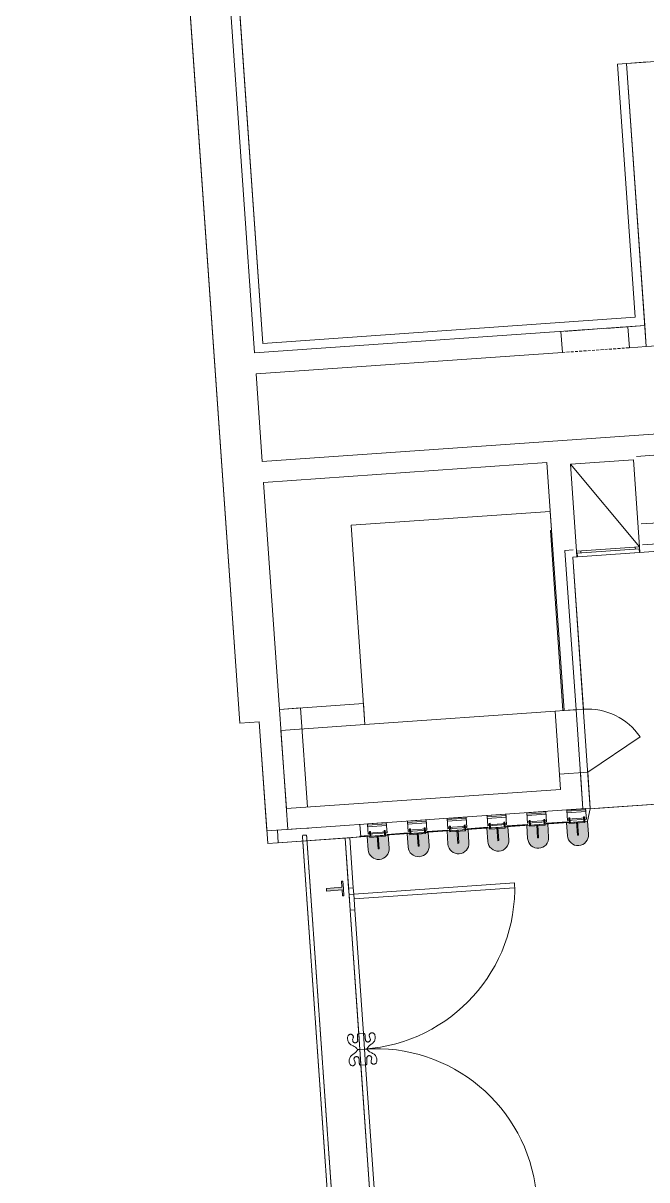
# Model space of a CAD drawing. Header units: millimetres. Extents: x 306 to 836129804, y -168137 to 818603917.
# Drawn here: x 833829410 to 833835342, y 818019308 to 818030312 of the extents above; entities that cross this region are included whole.
import ezdxf

# ---------------------------------------------------------------- set-up
doc = ezdxf.new("R2010")
doc.units = ezdxf.units.MM
doc.header["$LTSCALE"] = 3
doc.linetypes.add('Long Dash', pattern=[13.5, 9, -4.5])
doc.linetypes.add('Overhead', pattern=[1.8, 1.2, -0.6])
for name, color, linetype, lineweight in [('A-200-M_WALL_EXT', 251, 'Continuous', 13), ('A-200-M_WALL_INT', 251, 'Continuous', 13), ('A-214-M_CURT_WALL', 251, 'Continuous', 13), ('A-215-M_CURT_PANEL', 251, 'Continuous', 13), ('A-314-M_WINDOW', 251, 'Continuous', 13), ('A-325-M_DOOR', 251, 'Continuous', 13), ('A-325-MH_DOOR', 251, 'Long Dash', 13), ('A-770-ME_FFE_SA', 251, 'Continuous', 13), ('A-770-MH_FFE_SA', 251, 'Overhead', 13), ('A-810-M_ROOMS', 251, 'Continuous', 13), ('S-280-M_COLUMN', 253, 'Continuous', 9), ('Z-060-M_DETAIL', 253, 'Continuous', 5), ('Z-060-M_LINE_MEDIUM', 253, 'Continuous', 9)]:
    doc.layers.add(name, color=color, linetype=linetype, lineweight=lineweight)
doc.layers.add('UAJ-00XREF', color=7, linetype='Continuous')
doc.layers.get('A-770-ME_FFE_SA').off()

# ---------------------------------------------------------------- blocks, each defined once
blk = doc.blocks.new('ARC_TFP_FS_HR_DISPLAY - ARC_TFP_FS_HR_800x600 _DEEP_-26280763-0300')
at = {"layer": 'Z-060-M_DETAIL'}
for p, q in [((300, 30), (-300, 860)), ((300, 860), (-300, 860)), ((-300, 860), (-300, 30)), ((300, 30), (300, 860)), ((-300, 30), (300, 30))]:
    blk.add_line(p, q, dxfattribs=at)
blk = doc.blocks.new('DCW_06b - L_GF_EXIBITION DOUBLE DOOR-39917930-0300')
at = {"layer": 'A-325-M_DOOR'}
for p, q in [((-1477, 1578), (-1477, 45)), ((-1432, 1576), (-1432, 45)), ((1432, 1576), (1432, 45)), ((1477, 1579), (1477, 45)), ((-1477, 45), (-1432, 45)), ((-150, 45), (0, 45)), ((0, 0), (-150, 0)), ((0, 45), (150, 45)), ((150, 0), (0, 0)), ((1477, 45), (1432, 45))]:
    blk.add_line(p, q, dxfattribs=at)
at = {"layer": 'A-325-M_DOOR', "lineweight": 9}
for p, q in [((-1537, 45), (-1477, 45)), ((-1477, 0), (-1537, 0)), ((-1477, 45), (-1328, 45)), ((-1477, 0), (-1477, 45)), ((-1477, 45), (-1477, 0)), ((-1328, 0), (-1477, 0)), ((-1328, 45), (-150, 45)), ((-1328, 0), (-1328, 45)), ((-1328, 45), (-1328, 0)), ((-150, 0), (-1328, 0)), ((-150, 45), (-150, 0)), ((-150, 0), (-150, 45)), ((0, 0), (0, 45)), ((0, 45), (0, 0)), ((150, 45), (1327, 45)), ((150, 0), (150, 45)), ((150, 45), (150, 0)), ((1327, 0), (150, 0)), ((1327, 45), (1327, 0)), ((1327, 45), (1477, 45)), ((1327, 0), (1327, 45)), ((1477, 0), (1327, 0)), ((1477, 45), (1477, 0)), ((1477, 45), (1537, 45)), ((1477, 0), (1477, 45)), ((1537, 0), (1477, 0))]:
    blk.add_line(p, q, dxfattribs=at)
at = {"layer": 'A-325-M_DOOR', "flags": 128}
for points in [[(-138, 146), (-141, 145), (-143, 142), (-145, 140), (-147, 137), (-148, 134), (-149, 130), (-150, 127), (-150, 124), (-150, 120), (-149, 117), (-148, 114), (-146, 111), (-145, 109), (-143, 106), (-140, 104), (-137, 102), (-134, 100), (-131, 99), (-128, 98), (-124, 98), (-121, 98), (-118, 99), (-114, 100), (-112, 101)], [(0, 45), (0, 53), (-1, 61), (-4, 69), (-11, 74), (-17, 79), (-23, 85), (-28, 91), (-33, 98), (-37, 105), (-41, 112), (-46, 119), (-50, 126), (-56, 132), (-62, 138), (-68, 143), (-75, 147), (-83, 150), (-91, 152), (-99, 154), (-107, 154), (-115, 154), (-123, 153), (-131, 151), (-138, 146)], [(138, 146), (131, 151), (123, 153), (115, 154), (107, 154), (99, 154), (91, 152), (83, 150), (75, 147), (68, 143), (62, 138), (56, 132), (50, 126), (46, 119), (41, 112), (37, 105), (33, 98), (28, 91), (23, 85), (17, 79), (11, 74), (4, 69), (1, 61), (0, 53), (0, 45)], [(112, 101), (114, 100), (118, 99), (121, 98), (124, 98), (128, 98), (131, 99), (134, 100), (137, 102), (140, 104), (143, 106), (145, 109), (146, 111), (148, 114), (149, 117), (150, 120), (150, 124), (150, 127), (149, 130), (148, 134), (147, 137), (145, 140), (143, 142), (141, 145), (138, 146)], [(-88, 59), (-91, 59), (-94, 59), (-97, 59), (-100, 59), (-103, 59), (-106, 59), (-108, 59), (-111, 59), (-114, 59), (-117, 59), (-120, 59), (-123, 59), (-126, 59), (-129, 59), (-132, 59), (-135, 58), (-137, 58), (-140, 58), (-143, 57), (-146, 55), (-148, 53), (-149, 51), (-150, 48), (-150, 45)], [(-150, 0), (-150, -3), (-149, -6), (-148, -8), (-146, -10), (-143, -12), (-140, -13), (-137, -13), (-135, -13), (-132, -14), (-129, -14), (-126, -14), (-123, -14), (-120, -14), (-117, -14), (-114, -14), (-111, -14), (-108, -14), (-106, -14), (-103, -14), (-100, -14), (-97, -14), (-94, -14), (-91, -14), (-88, -14)], [(-138, -102), (-131, -106), (-123, -108), (-115, -109), (-107, -109), (-99, -109), (-91, -107), (-83, -105), (-75, -102), (-68, -98), (-62, -93), (-56, -87), (-50, -81), (-46, -74), (-41, -67), (-37, -60), (-33, -53), (-28, -46), (-23, -40), (-17, -34), (-11, -29), (-4, -24), (-1, -16), (0, -8), (0, 0)], [(-112, 101), (-104, 104), (-96, 106), (-88, 107)], [(-88, 107), (-86, 107), (-83, 106), (-80, 105), (-77, 104), (-74, 102), (-72, 100), (-70, 97), (-68, 95), (-67, 92), (-66, 89), (-65, 86), (-65, 83), (-65, 80), (-66, 77), (-67, 75), (-68, 72), (-70, 69), (-72, 67), (-74, 64), (-77, 63), (-80, 61), (-82, 60), (-85, 59), (-88, 59)], [(0, 0), (0, -8), (1, -16), (4, -24), (11, -29), (17, -34), (23, -40), (28, -46), (33, -53), (37, -60), (41, -67), (46, -74), (50, -81), (56, -87), (62, -93), (68, -98), (75, -102), (83, -105), (91, -107), (99, -109), (107, -109), (115, -109), (123, -108), (131, -106), (138, -102)], [(88, 59), (85, 59), (82, 60), (80, 61), (77, 63), (74, 64), (72, 67), (70, 69), (68, 72), (67, 75), (66, 77), (65, 80), (65, 83), (65, 86), (66, 89), (67, 92), (68, 95), (70, 97), (72, 100), (74, 102), (77, 104), (80, 105), (83, 106), (86, 107), (88, 107)], [(88, 107), (96, 106), (104, 104), (112, 101)], [(150, 45), (150, 48), (149, 51), (148, 53), (146, 55), (143, 57), (140, 58), (137, 58), (135, 58), (132, 59), (129, 59), (126, 59), (123, 59), (120, 59), (117, 59), (114, 59), (111, 59), (108, 59), (106, 59), (103, 59), (100, 59), (97, 59), (94, 59), (91, 59), (88, 59)], [(88, -14), (91, -14), (94, -14), (97, -14), (100, -14), (103, -14), (106, -14), (108, -14), (111, -14), (114, -14), (117, -14), (120, -14), (123, -14), (126, -14), (129, -14), (132, -14), (135, -13), (137, -13), (140, -13), (143, -12), (146, -10), (148, -8), (149, -6), (150, -3), (150, 0)], [(-112, -56), (-114, -55), (-118, -54), (-121, -53), (-124, -53), (-128, -54), (-131, -54), (-134, -55), (-137, -57), (-140, -59), (-143, -61), (-145, -64), (-146, -66), (-148, -69), (-149, -72), (-150, -75), (-150, -79), (-150, -82), (-149, -85), (-148, -89), (-147, -92), (-145, -95), (-143, -97), (-141, -100), (-138, -102)], [(-88, -62), (-96, -62), (-104, -59), (-112, -56)], [(-88, -14), (-85, -15), (-82, -15), (-80, -16), (-77, -18), (-74, -19), (-72, -22), (-70, -24), (-68, -27), (-67, -30), (-66, -33), (-65, -35), (-65, -38), (-65, -41), (-66, -44), (-67, -47), (-68, -50), (-70, -52), (-72, -55), (-74, -57), (-77, -59), (-80, -60), (-83, -61), (-86, -62), (-88, -62)], [(88, -62), (86, -62), (83, -61), (80, -60), (77, -59), (74, -57), (72, -55), (70, -52), (68, -50), (67, -47), (66, -44), (65, -41), (65, -38), (65, -35), (66, -33), (67, -30), (68, -27), (70, -24), (72, -22), (74, -19), (77, -18), (80, -16), (82, -15), (85, -15), (88, -14)], [(112, -56), (104, -59), (96, -62), (88, -62)], [(138, -102), (141, -100), (143, -97), (145, -95), (147, -92), (148, -89), (149, -85), (150, -82), (150, -79), (150, -75), (149, -72), (148, -69), (146, -66), (145, -64), (143, -61), (140, -59), (137, -57), (134, -55), (131, -54), (128, -54), (124, -53), (121, -53), (118, -54), (114, -55), (112, -56)]]:
    blk.add_lwpolyline(points, dxfattribs=at)
at = {"layer": 'A-325-M_DOOR'}
for centre, start, end in [((-1535, 45), 360, 87.8674), ((1535, 45), 92.1341, 180)]:
    blk.add_arc(centre, 1535, start, end, dxfattribs=at)
blk = doc.blocks.new('System Panel - ARC_Glazed-39917928-0300')
at = {"layer": 'A-215-M_CURT_PANEL', "lineweight": 9}
for p, q in [((-238.675, 0), (238.675, 0)), ((-238.675, -44), (-238.675, 0)), ((238.675, -44), (-238.675, -44)), ((238.675, -44), (238.675, 0))]:
    blk.add_line(p, q, dxfattribs=at)
blk = doc.blocks.new('Circular Mullion - B1_STEEL-33436301-0300')
at = {"layer": 'A-214-M_CURT_WALL', "lineweight": 9}
blk.add_hatch(color=256, dxfattribs=at).paths.add_polyline_path([(-70, -50), (70, -50), (70, -62), (12.5, -62), (12.5, -210), (-12.5, -210), (-12.5, -62), (-70, -62)], flags=0)
for p, q in [((-70, -50), (-70, -62)), ((-70, -50), (0, -50)), ((-70, -62), (-12.5, -62)), ((-12.5, -62), (-12.5, -210)), ((70, -50), (0, -50)), ((12.5, -210), (12.5, -62)), ((12.5, -62), (70, -62)), ((70, -62), (70, -50)), ((-12.5, -210), (12.5, -210))]:
    blk.add_line(p, q, dxfattribs=at)
blk = doc.blocks.new('ARC_FS_FIRE SHUTTER LATERAL SINGLE  - ARC_FS_FIRE SHUTTER LATERAL SINGLE -37666162-0300')
at = {"layer": 'A-770-MH_FFE_SA'}
for p, q in [((-4400, 20), (-5100, 20)), ((-4400, -20), (-4400, 20)), ((-4400, 20), (50, 20)), ((50, -20), (50, 20)), ((-4400, -20), (-5100, -20)), ((50, -20), (-4400, -20)), ((-5355, -275), (-5395, -275))]:
    blk.add_line(p, q, dxfattribs=at)
for radius in [295, 255]:
    blk.add_arc((-5100, -275), radius, 90, 180, dxfattribs=at)
blk = doc.blocks.new('ARC_CWP_PERFORATED METAL_STRAIGHT - ARC_CWP_PERFORATED METAL_STRAIGHT-39675533-0300')
at = {"layer": 'A-215-M_CURT_PANEL', "lineweight": 9}
for p, q in [((41, -5), (-41, -5)), ((-41, -5), (-41, -8)), ((-41, -8), (41, -8)), ((41, -5), (41, -8))]:
    blk.add_line(p, q, dxfattribs=at)
blk = doc.blocks.new('Circular Mullion - ARC_225mm CERAMIC MULLION-27539017-0300')
at = {"layer": 'Z-060-M_DETAIL', "lineweight": 9}
blk.add_hatch(color=256, dxfattribs=at).paths.add_polyline_path([(100, -125), (97, -151), (87, -175), (71, -196), (50, -212), (26, -222), (0, -225), (-26, -222), (-50, -212), (-71, -196), (-87, -175), (-97, -151), (-100, -125), (-100, 0), (100, 0)], flags=0)
at = {"layer": 'Z-060-M_DETAIL'}
for p, q in [((-90, 120), (90, 120)), ((-90, 21), (-90, 120)), ((90, 120), (90, 21)), ((90, 108), (-90, 108)), ((-90, 108), (-90, 93)), ((-90, 93), (90, 93)), ((90, 33), (-90, 33)), ((90, 21), (-90, 21)), ((-75, 45), (-65, 45)), ((-75, 0), (-75, 45)), ((-65, 45), (-65, 0)), ((65, 45), (75, 45)), ((65, 0), (65, 45)), ((75, 45), (75, 0)), ((90, 93), (90, 108)), ((-75, 0), (-75, -10)), ((-65, 0), (-75, 0)), ((-75, -10), (75, -10)), ((-5, -125), (-5, 0)), ((5, -125), (5, 0)), ((75, 0), (65, 0)), ((75, -10), (75, 0)), ((5, -125), (-5, -125))]:
    blk.add_line(p, q, dxfattribs=at)
at = {"layer": 'Z-060-M_LINE_MEDIUM'}
for p, q in [((100, 0), (-100, 0)), ((-100, 0), (-100, -125)), ((100, -125), (100, 0))]:
    blk.add_line(p, q, dxfattribs=at)
blk.add_arc((0, -125), 100, 180, 360, dxfattribs=at)
blk = doc.blocks.new('ARC_CWP_PERFORATED METAL_STRAIGHT - ARC_CWP_PERFORATED METAL_STRAIGHT-V217-0300')
at = {"layer": 'A-215-M_CURT_PANEL', "lineweight": 9}
for p, q in [((100, -5), (-100, -5)), ((-100, -5), (-100, -8)), ((-100, -8), (100, -8)), ((100, -5), (100, -8))]:
    blk.add_line(p, q, dxfattribs=at)
blk = doc.blocks.new('ARC_ACCESS_PANEL_SINGLE_TIMBER_TYPE11 - 600x2100mm-39249728-0300')
at = {"layer": 'A-325-M_DOOR'}
blk.add_line((425, 10), (125, 530), dxfattribs=at)
blk.add_arc((425, 10), 600, 120, 180, dxfattribs=at)
blk = doc.blocks.new('ARC_WIN_SPECIAL EQUIPMENT - 600w X 900h-V287-0300')
at = {"layer": 'A-314-M_WINDOW'}
h = blk.add_hatch(dxfattribs=at)
h.set_pattern_fill('FP_129', color=256, style=0, pattern_type=2)
h.set_pattern_definition([(225, (38323.6, 103541.2), (1391.035, -1391.035), []), (315, (38323.6, 103541.2), (1391.035, 1391.035), [])])
h.paths.add_polyline_path([(-295, 35), (-295, 0), (295, 0), (295, 35), (271, 35)], flags=0)
at = {"layer": 'A-314-M_WINDOW', "lineweight": 18}
for p, q in [((-260, 0), (-300, 0)), ((-300, 0), (-300, -20)), ((295, 35), (-295, 35)), ((-295, 35), (-295, 0)), ((-260, -20), (-260, 0)), ((300, 0), (260, 0)), ((260, 0), (260, -20)), ((295, 0), (295, 35)), ((300, -20), (300, 0)), ((-295, 0), (295, 0))]:
    blk.add_line(p, q, dxfattribs=at)
blk = doc.blocks.new('ARC_OPN_INT - 600x2100-26141473-0300')
at = {"layer": 'A-325-MH_DOOR'}
for p, q in [((-300, 100), (300, 100)), ((-300, -100), (300, -100))]:
    blk.add_line(p, q, dxfattribs=at)
blk = doc.blocks.new('3A35X-MAGP-P-MP-00')
at = {"layer": 'A-200-M_WALL_EXT', "lineweight": 13}
for p, q in [((834411601, 818023784), (834411801, 818023798)), ((834411681, 818022641), (834411601, 818023784)), ((834411801, 818023798), (834411866, 818022855)), ((834414308, 818023772), (834414222, 818023766)), ((834414274, 818023023), (834414222, 818023766)), ((834414421, 818023780), (834414308, 818023772)), ((834414421, 818023780), (834414487, 818022838)), ((834414487, 818022838), (834414288, 818022824)), ((834411681, 818022641), (834411804, 818022650)), ((834411805, 818022650), (834411862, 818022654)), ((834411863, 818022654), (834411880, 818022655))]:
    blk.add_line(p, q, dxfattribs=at)
at = {"layer": 'A-200-M_WALL_INT'}
for p, q in [((834411224, 818023652), (834410540, 818033442)), ((834411101, 818030936), (834411364, 818027175)), ((834411192, 818030857), (834411443, 818027266)), ((834414901, 818029929), (834414816, 818029923)), ((834414984, 818027514), (834414816, 818029923)), ((834415100, 818029943), (834414901, 818029929)), ((834414901, 818029929), (834415075, 818027435)), ((834415089, 818027235), (834414901, 818029929)), ((834411443, 818027266), (834414984, 818027514)), ((834411364, 818027175), (834415075, 818027435)), ((834414291, 818027180), (834414277, 818027379)), ((834415075, 818027435), (834414915, 818027424)), ((834414929, 818027224), (834414915, 818027424)), ((834415089, 818027235), (834415075, 818027435)), ((834415089, 818027235), (834414929, 818027224)), ((834415288, 818027249), (834415089, 818027235)), ((834411378, 818026976), (834414291, 818027180)), ((834411378, 818026976), (834411436, 818026143)), ((834411436, 818026143), (834415347, 818026416)), ((834414142, 818026132), (834411450, 818025943)), ((834414142, 818026132), (834414187, 818025488)), ((834415161, 818026203), (834414995, 818026191)), ((834411450, 818025943), (834411601, 818023784)), ((834414177, 818025487), (834414187, 818025488)), ((834414297, 818023772), (834414177, 818025487)), ((834415206, 818025559), (834415040, 818025548)), ((834416081, 818025420), (834415054, 818025348)), ((834414315, 818025297), (834414395, 818025302)), ((834414315, 818025297), (834414421, 818023780)), ((834414430, 818025235), (834414426, 818025289)), ((834416016, 818025345), (834415024, 818025276)), ((834415029, 818025276), (834415025, 818025331)), ((834414390, 818025232), (834414435, 818025235)), ((834414491, 818023785), (834414390, 818025232)), ((834412399, 818023839), (834411601, 818023784)), ((834412399, 818023839), (834412413, 818023640)), ((834414297, 818023772), (834414491, 818023785)), ((834411224, 818023652), (834411409, 818023665)), ((834411481, 818022628), (834411409, 818023665)), ((834411615, 818023584), (834412413, 818023640)), ((834411615, 818023584), (834411667, 818022841)), ((834414264, 818023168), (834414533, 818023187)), ((834414274, 818023023), (834414264, 818023168)), ((834414487, 818022838), (834414463, 818023182)), ((834414557, 818022843), (834414533, 818023187)), ((834414274, 818023023), (834411667, 818022841)), ((834411863, 818022654), (834414557, 818022843)), ((834411481, 818022628), (834411804, 818022650)), ((834411589, 818022515), (834411581, 818022635)), ((834411805, 818022650), (834411862, 818022654)), ((834412375, 818022570), (834412366, 818022689)), ((834412375, 818022570), (834411589, 818022515))]:
    blk.add_line(p, q, dxfattribs=at)
at = {"layer": 'A-810-M_ROOMS', "flags": 128}
for points in [[(834418956, 818030212), (834418827, 818032053), (834417001, 818031925), (834416976, 818032294), (834417390, 818032323), (834417375, 818032530), (834417246, 818034373), (834414802, 818034202), (834415005, 818031309), (834415017, 818031125), (834411192, 818030857), (834411443, 818027266), (834414984, 818027514), (834414816, 818029923), (834417193, 818030089), (834417394, 818030103)], [(834414390, 818025232), (834414557, 818022838), (834416184, 818022951), (834416168, 818023178), (834416141, 818023566), (834416210, 818023570), (834416153, 818024398), (834416083, 818024393), (834416016, 818025345)]]:
    blk.add_lwpolyline(points, close=True, dxfattribs=at)
for points in [[(834412496, 818018677), (834412225, 818022559), (834411490, 818022508), (834411409, 818023665), (834411224, 818023652), (834410540, 818033442), (834409236, 818033351), (834409239, 818033301), (834409119, 818033293), (834401408, 818032754), (834401380, 818032802), (834400105, 818032713), (834392629, 818032190), (834392529, 818032183), (834388598, 818031908), (834388586, 818032093), (834387214, 818031997), (834387298, 818030798), (834388435, 818030877), (834388449, 818030678), (834388683, 818030694), (834391209, 817994560)], [(834416066, 818022943), (834414675, 818022846), (834414557, 818022838), (834414531, 818022720), (834412375, 818022570), (834412225, 818022559), (834412506, 818018539)]]:
    blk.add_lwpolyline(points, dxfattribs=at)
at = {"layer": 'S-280-M_COLUMN', "lineweight": 13}
for p, q in [((834412281, 818025535), (834414176, 818025668)), ((834414176, 818025668), (834414308, 818023772)), ((834412281, 818025535), (834412413, 818023640)), ((834414222, 818023766), (834412413, 818023640)), ((834414308, 818023772), (834414222, 818023766))]:
    blk.add_line(p, q, dxfattribs=at)
at = {"layer": 'A-214-M_CURT_WALL', "lineweight": 9, "extrusion": (0, 0, -1)}
for name, p, rotation in [('Circular Mullion - ARC_225mm CERAMIC MULLION-27539017-0300', (-834414431, 818022713), 356.0010914742286), ('Circular Mullion - ARC_225mm CERAMIC MULLION-27539017-0300', (-834412915, 818022607), 356.0010914742286), ('Circular Mullion - ARC_225mm CERAMIC MULLION-27539017-0300', (-834413294, 818022634), 356.0010914742286), ('Circular Mullion - ARC_225mm CERAMIC MULLION-27539017-0300', (-834413673, 818022660), 356.0010914742286), ('Circular Mullion - ARC_225mm CERAMIC MULLION-27539017-0300', (-834414052, 818022687), 356.0010914742286), ('Circular Mullion - ARC_225mm CERAMIC MULLION-27539017-0300', (-834412535, 818022581), 356.0010914742286), ('Circular Mullion - B1_STEEL-33436301-0300', (-834412258, 818022083), 86.00109147422872)]:
    blk.add_blockref(name, p, dxfattribs=dict(at, rotation=rotation))
at = {"layer": 'A-215-M_CURT_PANEL', "rotation": 183.9989085257713}
for name, p in [('ARC_CWP_PERFORATED METAL_STRAIGHT - ARC_CWP_PERFORATED METAL_STRAIGHT-V217-0300', (834414241, 818022700)), ('ARC_CWP_PERFORATED METAL_STRAIGHT - ARC_CWP_PERFORATED METAL_STRAIGHT-V217-0300', (834412725, 818022594)), ('ARC_CWP_PERFORATED METAL_STRAIGHT - ARC_CWP_PERFORATED METAL_STRAIGHT-V217-0300', (834413104, 818022621)), ('ARC_CWP_PERFORATED METAL_STRAIGHT - ARC_CWP_PERFORATED METAL_STRAIGHT-V217-0300', (834413483, 818022647)), ('ARC_CWP_PERFORATED METAL_STRAIGHT - ARC_CWP_PERFORATED METAL_STRAIGHT-V217-0300', (834413862, 818022674)), ('ARC_CWP_PERFORATED METAL_STRAIGHT - ARC_CWP_PERFORATED METAL_STRAIGHT-39675533-0300', (834412405, 818022572))]:
    blk.add_blockref(name, p, dxfattribs=at)
at = {"layer": 'A-215-M_CURT_PANEL', "lineweight": 9, "rotation": 93.99890852577133}
blk.add_blockref('System Panel - ARC_Glazed-39917928-0300', (834412242, 818022321), dxfattribs=at)
at = {"layer": 'A-314-M_WINDOW', "rotation": 183.9989085257713}
blk.add_blockref('ARC_WIN_SPECIAL EQUIPMENT - 600w X 900h-V287-0300', (834414727, 818025290), dxfattribs=at)
at = {"layer": 'A-325-M_DOOR'}
for name, p, rotation in [('ARC_OPN_INT - 600x2100-26141473-0300', (834414583, 818027300), 3.998908525771384), ('ARC_OPN_INT - 600x2100-26141473-0300', (834414623, 818027303), 3.998908525771384), ('ARC_ACCESS_PANEL_SINGLE_TIMBER_TYPE11 - 600x2100mm-39249728-0300', (834414493, 818023610), 273.9989085257697), ('DCW_06b - L_GF_EXIBITION DOUBLE DOOR-39917930-0300', (834412365, 818020549), 273.9989085257712)]:
    blk.add_blockref(name, p, dxfattribs=dict(at, rotation=rotation))
at = {"layer": 'A-770-ME_FFE_SA'}
for name, p, rotation in [('ARC_TFP_FS_HR_DISPLAY - ARC_TFP_FS_HR_800x600 _DEEP_-26280763-0300', (834414665, 818026168), 183.9989085257713), ('ARC_FS_FIRE SHUTTER LATERAL SINGLE  - ARC_FS_FIRE SHUTTER LATERAL SINGLE -37666162-0300', (834411842, 818022537), 93.99890852577148)]:
    blk.add_blockref(name, p, dxfattribs=dict(at, rotation=rotation))

msp = doc.modelspace()

# ---------------------------------------------------------------- block references
at = {"layer": 'UAJ-00XREF', "ltscale": 0.5}
msp.add_blockref('3A35X-MAGP-P-MP-00', (-579753, 0), dxfattribs=at)

doc.saveas('drawing.dxf')
